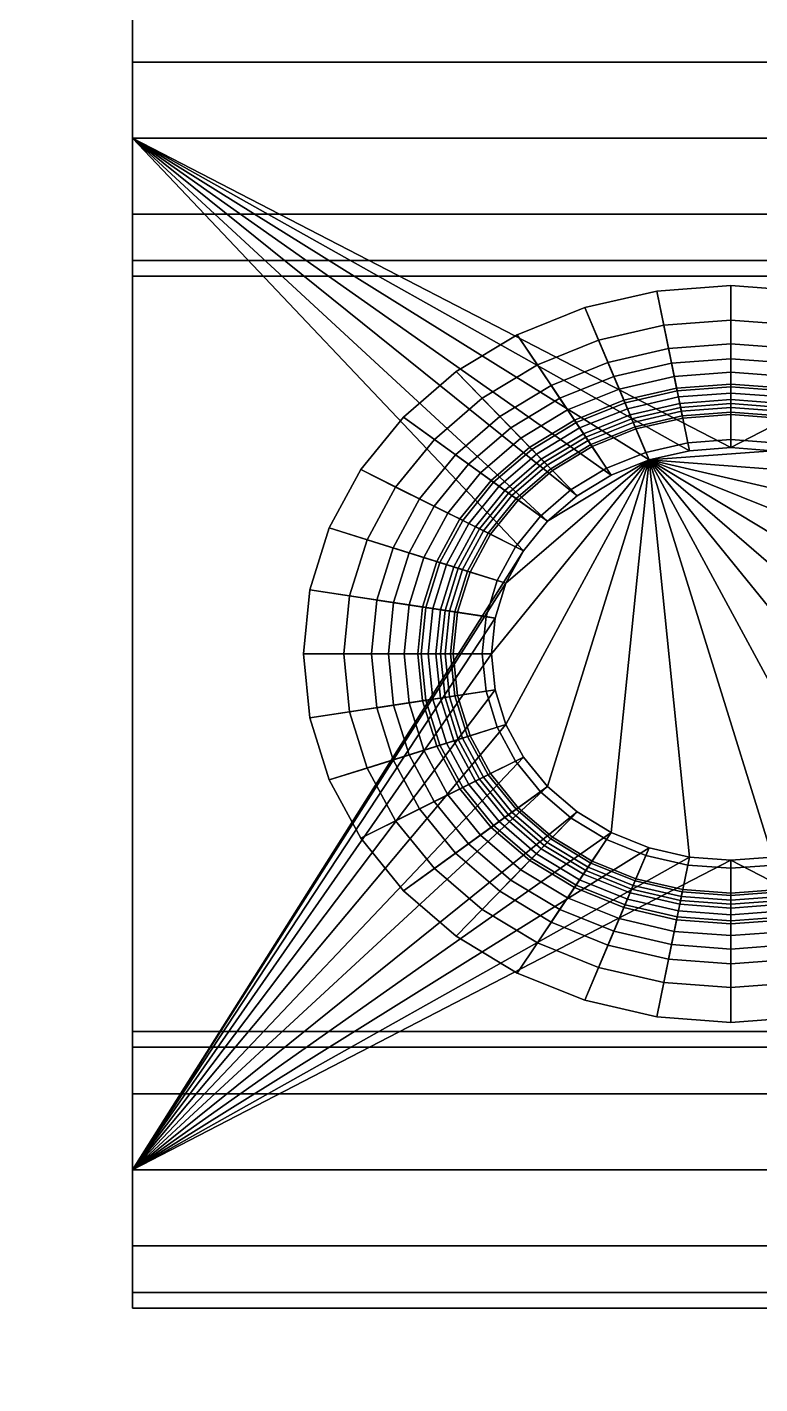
# Model space of a CAD drawing. Header units: millimetres. Extents: x 17761 to 20241, y 14124 to 15516.
# Drawn here: x 17791.6 to 17822.2, y 14639.3 to 14696 of the extents above; entities that cross this region are included whole.
import ezdxf

# ---------------------------------------------------------------- set-up
doc = ezdxf.new("R2010")
doc.units = ezdxf.units.MM
doc.header["$LTSCALE"] = 50
doc.header["$MEASUREMENT"] = 0
for name, color, linetype in [('3D_OsynligE', 7, 'Continuous'), ('3D_RekvisiE', 7, 'Continuous'), ('VÄGG_InnerE', 7, 'Continuous')]:
    doc.layers.add(name, color=color, linetype=linetype)

# ---------------------------------------------------------------- blocks, each defined once
blk = doc.blocks.new('Wall_BAFFC278-5F16-4547-AB35-31821B0061FD', base_point=(17861, 14285.5))
at = {"layer": 'VÄGG_InnerE'}
mesh = blk.add_polyface(dxfattribs=at)
corners = [(17861, 14285.5), (17861, 15415.5), (17861, 15415.5, 2130), (17861, 14285.5, 2130), (17861, 14550.5, 1000), (17861, 14550.5, 1300), (17861, 15150.5, 1300), (17861, 15150.5, 1000), (17761, 14285.5), (17761, 15415.5), (17761, 15415.5, 2130), (17761, 14285.5, 2130), (17781, 14550.5, 1000), (17781, 14550.5, 1300), (17781, 15150.5, 1300), (17781, 15150.5, 1000)]
mesh.append_faces([[corners[k] for k in face] for face in [(8, 9, 1, 0), (9, 10, 2, 1), (3, 2, 10, 11), (8, 0, 3, 11), (5, 4, 12, 13), (6, 5, 13, 14), (7, 6, 14, 15), (4, 7, 15, 12), (11, 10, 9, 8), (13, 12, 15, 14)]])
mesh.append_faces([[corners[k] for k in face] for face in [(1, 7, 0), (0, 4, 3)]], dxfattribs={"vtx0": -1, "vtx1": -1})
mesh.append_faces([[corners[k] for k in face] for face in [(5, 2, 3), (2, 6, 7), (0, 7, 4)]], dxfattribs={"vtx0": -1, "vtx2": -1})
mesh.append_faces([[corners[k] for k in face] for face in [(5, 6, 2), (4, 5, 3), (1, 2, 7)]], dxfattribs={"vtx1": -1, "vtx2": -1})
blk = doc.blocks.new('Object_F78C5086-4D3B-B841-9C64-51460CD807E3')
at = {"layer": '3D_RekvisiE'}
mesh = blk.add_polyface(dxfattribs=at)
corners = [(17796, 14648.274, 1148.75), (17846, 14648.274, 1148.75), (17846, 14691.37, 1148.75), (17796, 14691.37, 1148.75), (17817.58, 14677.921, 1148.75), (17819.264, 14678.31, 1148.75), (17821, 14678.441, 1148.75), (17822.736, 14678.31, 1148.75), (17824.42, 14677.921, 1148.75), (17826, 14677.286, 1148.75), (17827.428, 14676.425, 1148.75), (17828.66, 14675.362, 1148.75), (17829.66, 14674.131, 1148.75), (17830.397, 14672.77, 1148.75), (17830.848, 14671.319, 1148.75), (17831, 14669.822, 1148.75), (17830.848, 14668.325, 1148.75), (17830.397, 14666.874, 1148.75), (17829.66, 14665.512, 1148.75), (17828.66, 14664.282, 1148.75), (17827.428, 14663.219, 1148.75), (17826, 14662.358, 1148.75), (17824.42, 14661.723, 1148.75), (17822.736, 14661.334, 1148.75), (17821, 14661.203, 1148.75), (17819.264, 14661.334, 1148.75), (17817.58, 14661.723, 1148.75), (17816, 14662.358, 1148.75), (17814.572, 14663.219, 1148.75), (17813.34, 14664.282, 1148.75), (17812.34, 14665.512, 1148.75), (17811.603, 14666.874, 1148.75), (17811.152, 14668.325, 1148.75), (17811, 14669.822, 1148.75), (17811.152, 14671.319, 1148.75), (17811.603, 14672.77, 1148.75), (17812.34, 14674.131, 1148.75), (17813.34, 14675.362, 1148.75), (17814.572, 14676.425, 1148.75), (17816, 14677.286, 1148.75), (17796, 14648.274, 1127.5), (17846, 14648.274, 1127.5), (17846, 14653.393, 1013.87), (17846, 14651.449, 1006.714), (17846, 14648.274, 1000), (17846, 14648.274, 1000), (17846, 14691.37, 1000), (17846, 14691.37, 1000), (17846, 14694.544, 1006.714), (17846, 14696.489, 1013.87), (17846, 14697.143, 1021.25), (17846, 14696.489, 1028.63), (17846, 14694.544, 1035.786), (17846, 14691.37, 1042.5), (17846, 14688.195, 1049.214), (17846, 14686.251, 1056.37), (17846, 14685.596, 1063.75), (17846, 14686.251, 1071.13), (17846, 14688.195, 1078.286), (17846, 14691.37, 1085), (17846, 14694.544, 1091.714), (17846, 14696.489, 1098.87), (17846, 14697.143, 1106.25), (17846, 14696.489, 1113.63), (17846, 14694.544, 1120.786), (17846, 14691.37, 1127.5), (17846, 14651.449, 1120.786), (17846, 14653.393, 1113.63), (17846, 14654.048, 1106.25), (17846, 14653.393, 1098.87), (17846, 14651.449, 1091.714), (17846, 14648.274, 1085), (17846, 14645.099, 1078.286), (17846, 14643.155, 1071.13), (17846, 14642.5, 1063.75), (17846, 14643.155, 1056.37), (17846, 14645.099, 1049.214), (17846, 14648.274, 1042.5), (17846, 14651.449, 1035.786), (17846, 14653.393, 1028.63), (17846, 14654.048, 1021.25), (17796, 14691.37, 1127.5), (17796, 14696.489, 1013.87), (17796, 14694.544, 1006.714), (17796, 14691.37, 1000), (17796, 14691.37, 1000), (17796, 14648.274, 1000), (17796, 14648.274, 1000), (17796, 14651.449, 1006.714), (17796, 14653.393, 1013.87), (17796, 14654.048, 1021.25), (17796, 14653.393, 1028.63), (17796, 14651.449, 1035.786), (17796, 14648.274, 1042.5), (17796, 14645.099, 1049.214), (17796, 14643.155, 1056.37), (17796, 14642.5, 1063.75), (17796, 14643.155, 1071.13), (17796, 14645.099, 1078.286), (17796, 14648.274, 1085), (17796, 14651.449, 1091.714), (17796, 14653.393, 1098.87), (17796, 14654.048, 1106.25), (17796, 14653.393, 1113.63), (17796, 14651.449, 1120.786), (17796, 14694.544, 1120.786), (17796, 14696.489, 1113.63), (17796, 14697.143, 1106.25), (17796, 14696.489, 1098.87), (17796, 14694.544, 1091.714), (17796, 14691.37, 1085), (17796, 14688.195, 1078.286), (17796, 14686.251, 1071.13), (17796, 14685.596, 1063.75), (17796, 14686.251, 1056.37), (17796, 14688.195, 1049.214), (17796, 14691.37, 1042.5), (17796, 14694.544, 1035.786), (17796, 14696.489, 1028.63), (17796, 14697.143, 1021.25), (17817.58, 14677.921, 1008), (17819.264, 14678.31, 1008), (17821, 14678.441, 1008), (17822.736, 14678.31, 1008), (17824.42, 14677.921, 1008), (17826, 14677.286, 1008), (17827.428, 14676.425, 1008), (17828.66, 14675.362, 1008), (17829.66, 14674.131, 1008), (17830.397, 14672.77, 1008), (17830.848, 14671.319, 1008), (17831, 14669.822, 1008), (17830.848, 14668.325, 1008), (17830.397, 14666.874, 1008), (17829.66, 14665.512, 1008), (17828.66, 14664.282, 1008), (17827.428, 14663.219, 1008), (17826, 14662.358, 1008), (17824.42, 14661.723, 1008), (17822.736, 14661.334, 1008), (17821, 14661.203, 1008), (17819.264, 14661.334, 1008), (17817.58, 14661.723, 1008), (17816, 14662.358, 1008), (17814.572, 14663.219, 1008), (17813.34, 14664.282, 1008), (17812.34, 14665.512, 1008), (17811.603, 14666.874, 1008), (17811.152, 14668.325, 1008), (17811, 14669.822, 1008), (17811.152, 14671.319, 1008), (17811.603, 14672.77, 1008), (17812.34, 14674.131, 1008), (17813.34, 14675.362, 1008), (17814.572, 14676.425, 1008), (17816, 14677.286, 1008)]
mesh.append_faces([[corners[k] for k in face] for face in [(40, 41, 1, 0), (3, 2, 65, 81), (5, 4, 120, 121), (6, 5, 121, 122), (7, 6, 122, 123), (8, 7, 123, 124), (9, 8, 124, 125), (10, 9, 125, 126), (11, 10, 126, 127), (12, 11, 127, 128), (13, 12, 128, 129), (14, 13, 129, 130), (15, 14, 130, 131), (16, 15, 131, 132), (17, 16, 132, 133), (18, 17, 133, 134), (19, 18, 134, 135), (20, 19, 135, 136), (21, 20, 136, 137), (22, 21, 137, 138), (23, 22, 138, 139), (24, 23, 139, 140), (25, 24, 140, 141), (26, 25, 141, 142), (27, 26, 142, 143), (28, 27, 143, 144), (29, 28, 144, 145), (30, 29, 145, 146), (31, 30, 146, 147), (32, 31, 147, 148), (33, 32, 148, 149), (34, 33, 149, 150), (35, 34, 150, 151), (36, 35, 151, 152), (37, 36, 152, 153), (38, 37, 153, 154), (39, 38, 154, 155), (4, 39, 155, 120), (104, 66, 41, 40), (88, 43, 42, 89), (87, 44, 43, 88), (45, 44, 87, 86), (84, 47, 46, 85), (83, 48, 47, 84), (82, 49, 48, 83), (119, 50, 49, 82), (118, 51, 50, 119), (117, 52, 51, 118), (116, 53, 52, 117), (115, 54, 53, 116), (114, 55, 54, 115), (113, 56, 55, 114), (112, 57, 56, 113), (111, 58, 57, 112), (110, 59, 58, 111), (109, 60, 59, 110), (108, 61, 60, 109), (107, 62, 61, 108), (106, 63, 62, 107), (105, 64, 63, 106), (81, 65, 64, 105), (103, 67, 66, 104), (102, 68, 67, 103), (101, 69, 68, 102), (100, 70, 69, 101), (99, 71, 70, 100), (98, 72, 71, 99), (97, 73, 72, 98), (96, 74, 73, 97), (95, 75, 74, 96), (94, 76, 75, 95), (93, 77, 76, 94), (92, 78, 77, 93), (91, 79, 78, 92), (90, 80, 79, 91), (89, 42, 80, 90), (45, 86, 85, 46)]])
mesh.append_faces([[corners[k] for k in face] for face in [(120, 123, 122, 121)]], dxfattribs={"vtx0": -1})
mesh.append_faces([[corners[k] for k in face] for face in [(3, 6, 2), (2, 12, 1)]], dxfattribs={"vtx0": -1, "vtx1": -1})
mesh.append_faces([[corners[k] for k in face] for face in [(58, 60, 70), (58, 70, 72), (52, 54, 76), (52, 76, 78), (46, 48, 43), (98, 100, 109), (98, 109, 111), (92, 94, 115), (92, 115, 117), (86, 88, 83)]], dxfattribs={"vtx0": -1, "vtx1": -1, "vtx2": -1})
mesh.append_faces([[corners[k] for k in face] for face in [(24, 0, 1), (0, 24, 25), (0, 25, 26), (0, 26, 27), (0, 27, 28), (0, 28, 29), (0, 29, 30), (0, 30, 31), (0, 31, 32), (0, 32, 33), (0, 33, 34), (0, 34, 35), (0, 35, 36), (3, 36, 37), (3, 37, 38), (3, 38, 39), (3, 39, 4), (3, 4, 5), (3, 5, 6), (2, 6, 7), (2, 7, 8), (2, 8, 9), (2, 9, 10), (2, 10, 11), (2, 11, 12), (65, 1, 41), (64, 41, 66), (63, 66, 67), (62, 67, 68), (61, 68, 69), (60, 69, 70), (57, 72, 73), (56, 73, 74), (55, 74, 75), (54, 75, 76), (51, 78, 79), (50, 79, 80), (49, 80, 42), (48, 42, 43), (46, 43, 44), (40, 3, 81), (104, 81, 105), (103, 105, 106), (102, 106, 107), (101, 107, 108), (100, 108, 109), (97, 111, 112), (96, 112, 113), (95, 113, 114), (94, 114, 115), (91, 117, 118), (90, 118, 119), (89, 119, 82), (88, 82, 83), (86, 83, 84)]], dxfattribs={"vtx0": -1, "vtx2": -1})
mesh.append_faces([[corners[k] for k in face] for face in [(120, 153, 152, 151), (120, 151, 150, 149), (120, 149, 148, 147), (120, 147, 146, 145), (120, 145, 144, 143), (120, 143, 142, 141), (120, 141, 140, 139), (120, 139, 138, 137), (120, 137, 136, 135), (120, 135, 134, 133), (120, 133, 132, 131), (120, 131, 130, 129), (120, 129, 128, 127), (120, 127, 126, 125), (120, 125, 124, 123)]], dxfattribs={"vtx0": -1, "vtx3": -1})
mesh.append_faces([[corners[k] for k in face] for face in [(23, 24, 1), (22, 23, 1), (21, 22, 1), (20, 21, 1), (19, 20, 1), (18, 19, 1), (17, 18, 1), (16, 17, 1), (15, 16, 1), (14, 15, 1), (13, 14, 1), (12, 13, 1), (3, 0, 36), (64, 65, 41), (63, 64, 66), (62, 63, 67), (61, 62, 68), (60, 61, 69), (57, 58, 72), (56, 57, 73), (55, 56, 74), (54, 55, 75), (51, 52, 78), (50, 51, 79), (49, 50, 80), (48, 49, 42), (104, 40, 81), (103, 104, 105), (102, 103, 106), (101, 102, 107), (100, 101, 108), (97, 98, 111), (96, 97, 112), (95, 96, 113), (94, 95, 114), (91, 92, 117), (90, 91, 118), (89, 90, 119), (88, 89, 82)]], dxfattribs={"vtx1": -1, "vtx2": -1})
mesh.append_faces([[corners[k] for k in face] for face in [(65, 2, 1), (40, 0, 3)]], dxfattribs={"vtx2": -1})
mesh.append_faces([[corners[k] for k in face] for face in [(120, 155, 154, 153)]], dxfattribs={"vtx3": -1})
mesh = blk.add_polyface(dxfattribs=at)
corners = [(17818.986, 14679.668, 1162.082), (17821, 14679.82, 1162.082), (17821, 14683.762, 1170), (17818.192, 14683.55, 1170), (17817.033, 14679.217, 1162.082), (17815.468, 14682.921, 1170), (17815.2, 14678.48, 1162.082), (17812.913, 14681.894, 1170), (17821, 14685.213, 1170), (17817.899, 14684.979, 1170), (17814.892, 14684.285, 1170), (17812.071, 14683.151, 1170), (17821, 14685.213, 1169.696), (17817.899, 14684.979, 1169.696), (17814.892, 14684.285, 1169.696), (17812.071, 14683.151, 1169.696), (17821, 14680.975, 1161.661), (17818.753, 14680.806, 1161.661), (17816.574, 14680.302, 1161.661), (17814.53, 14679.481, 1161.661), (17809.522, 14681.612, 1169.696), (17812.682, 14678.366, 1161.661), (17821, 14680.113, 1158.301), (17818.927, 14679.956, 1158.301), (17816.916, 14679.492, 1158.301), (17821, 14679.914, 1154.84), (17818.967, 14679.761, 1154.84), (17816.995, 14679.305, 1154.84), (17821, 14680.275, 1151.471), (17818.894, 14680.117, 1151.471), (17816.852, 14679.645, 1151.471), (17821, 14680.443, 1150.867), (17818.86, 14680.282, 1150.867), (17816.785, 14679.802, 1150.867), (17821, 14680.719, 1150.303), (17818.804, 14680.554, 1150.303), (17816.676, 14680.062, 1150.303), (17821, 14681.095, 1149.798), (17818.729, 14680.924, 1149.798), (17816.526, 14680.416, 1149.798), (17814.678, 14679.259, 1150.303), (17814.46, 14679.585, 1149.798), (17821, 14681.591, 1149.358), (17818.629, 14681.412, 1149.358), (17816.33, 14680.881, 1149.358), (17814.173, 14680.014, 1149.358), (17821, 14682.153, 1149.005), (17818.516, 14681.966, 1149.005), (17816.107, 14681.41, 1149.005), (17813.846, 14680.501, 1149.005), (17812.223, 14678.837, 1149.358), (17811.803, 14679.268, 1149.005), (17821, 14682.768, 1148.75), (17818.392, 14682.571, 1148.75), (17815.863, 14681.987, 1148.75), (17813.49, 14681.034, 1148.75), (17811.345, 14679.739, 1148.75), (17821, 14678.441, 1148.75), (17819.264, 14678.31, 1148.75), (17817.58, 14677.921, 1148.75)]
mesh.append_faces([[corners[k] for k in face] for face in [(0, 1, 2, 3), (4, 0, 3, 5), (6, 4, 5, 7), (3, 2, 8, 9), (5, 3, 9, 10), (7, 5, 10, 11), (9, 8, 12, 13), (10, 9, 13, 14), (11, 10, 14, 15), (13, 12, 16, 17), (14, 13, 17, 18), (15, 14, 18, 19), (20, 15, 19, 21), (17, 16, 22, 23), (18, 17, 23, 24), (23, 22, 25, 26), (24, 23, 26, 27), (26, 25, 28, 29), (27, 26, 29, 30), (29, 28, 31, 32), (30, 29, 32, 33), (32, 31, 34, 35), (33, 32, 35, 36), (35, 34, 37, 38), (36, 35, 38, 39), (40, 36, 39, 41), (38, 37, 42, 43), (39, 38, 43, 44), (41, 39, 44, 45), (43, 42, 46, 47), (44, 43, 47, 48), (45, 44, 48, 49), (50, 45, 49, 51), (47, 46, 52, 53), (48, 47, 53, 54), (49, 48, 54, 55), (51, 49, 55, 56), (53, 52, 57, 58), (54, 53, 58, 59)]])
mesh = blk.add_polyface(dxfattribs=at)
corners = [(17824.967, 14679.217, 1162.082), (17826.8, 14678.48, 1162.082), (17829.087, 14681.894, 1170), (17826.532, 14682.921, 1170), (17823.014, 14679.668, 1162.082), (17823.808, 14683.55, 1170), (17821, 14679.82, 1162.082), (17821, 14683.762, 1170), (17829.929, 14683.151, 1170), (17827.108, 14684.285, 1170), (17824.101, 14684.979, 1170), (17821, 14685.213, 1170), (17829.929, 14683.151, 1169.696), (17827.108, 14684.285, 1169.696), (17824.101, 14684.979, 1169.696), (17821, 14685.213, 1169.696), (17832.478, 14681.612, 1169.696), (17829.318, 14678.366, 1161.661), (17827.47, 14679.481, 1161.661), (17825.426, 14680.302, 1161.661), (17823.247, 14680.806, 1161.661), (17821, 14680.975, 1161.661), (17825.084, 14679.492, 1158.301), (17823.073, 14679.956, 1158.301), (17821, 14680.113, 1158.301), (17823.033, 14679.761, 1154.84), (17821, 14679.914, 1154.84), (17825.005, 14679.305, 1154.84), (17825.148, 14679.645, 1151.471), (17823.106, 14680.117, 1151.471), (17821, 14680.275, 1151.471), (17825.215, 14679.802, 1150.867), (17823.14, 14680.282, 1150.867), (17821, 14680.443, 1150.867), (17825.324, 14680.062, 1150.303), (17823.196, 14680.554, 1150.303), (17821, 14680.719, 1150.303), (17827.322, 14679.259, 1150.303), (17827.54, 14679.585, 1149.798), (17825.474, 14680.416, 1149.798), (17823.271, 14680.924, 1149.798), (17821, 14681.095, 1149.798), (17827.827, 14680.014, 1149.358), (17825.67, 14680.881, 1149.358), (17823.371, 14681.412, 1149.358), (17821, 14681.591, 1149.358), (17829.777, 14678.837, 1149.358), (17830.197, 14679.268, 1149.005), (17828.154, 14680.501, 1149.005), (17825.893, 14681.41, 1149.005), (17823.484, 14681.966, 1149.005), (17821, 14682.153, 1149.005), (17830.655, 14679.739, 1148.75), (17828.51, 14681.034, 1148.75), (17826.137, 14681.987, 1148.75), (17823.608, 14682.571, 1148.75), (17821, 14682.768, 1148.75), (17824.42, 14677.921, 1148.75), (17822.736, 14678.31, 1148.75), (17821, 14678.441, 1148.75)]
mesh.append_faces([[corners[k] for k in face] for face in [(0, 1, 2, 3), (4, 0, 3, 5), (6, 4, 5, 7), (3, 2, 8, 9), (5, 3, 9, 10), (7, 5, 10, 11), (9, 8, 12, 13), (10, 9, 13, 14), (11, 10, 14, 15), (12, 16, 17, 18), (13, 12, 18, 19), (14, 13, 19, 20), (15, 14, 20, 21), (20, 19, 22, 23), (21, 20, 23, 24), (24, 23, 25, 26), (25, 27, 28, 29), (26, 25, 29, 30), (29, 28, 31, 32), (30, 29, 32, 33), (32, 31, 34, 35), (33, 32, 35, 36), (34, 37, 38, 39), (35, 34, 39, 40), (36, 35, 40, 41), (39, 38, 42, 43), (40, 39, 43, 44), (41, 40, 44, 45), (42, 46, 47, 48), (43, 42, 48, 49), (44, 43, 49, 50), (45, 44, 50, 51), (48, 47, 52, 53), (49, 48, 53, 54), (50, 49, 54, 55), (51, 50, 55, 56), (55, 54, 57, 58), (56, 55, 58, 59)]])
mesh = blk.add_polyface(dxfattribs=at)
corners = [(17812.003, 14674.299, 1158.509), (17813.041, 14675.578, 1158.509), (17812.114, 14676.248, 1162.082), (17810.954, 14674.821, 1162.082), (17813.544, 14677.481, 1162.082), (17810.604, 14680.5, 1170), (17808.611, 14678.782, 1170), (17806.994, 14676.792, 1170), (17810.1, 14673.241, 1162.082), (17805.802, 14674.59, 1170), (17812.913, 14681.894, 1170), (17812.071, 14683.151, 1170), (17809.522, 14681.612, 1170), (17807.321, 14679.715, 1170), (17805.535, 14677.518, 1170), (17804.22, 14675.086, 1170), (17812.071, 14683.151, 1169.696), (17809.522, 14681.612, 1169.696), (17807.321, 14679.715, 1169.696), (17805.535, 14677.518, 1169.696), (17804.22, 14675.086, 1169.696), (17812.682, 14678.366, 1161.661), (17811.087, 14676.991, 1161.661), (17809.794, 14675.398, 1161.661), (17808.84, 14673.636, 1161.661), (17811.854, 14676.437, 1158.301), (17810.66, 14674.967, 1158.301), (17809.781, 14673.342, 1158.301), (17812.03, 14676.309, 1154.84), (17810.86, 14674.868, 1154.84), (17811.709, 14676.541, 1151.471), (17810.496, 14675.049, 1151.471), (17809.997, 14673.274, 1154.84), (17809.603, 14673.397, 1151.471), (17811.56, 14676.649, 1150.867), (17810.328, 14675.132, 1150.867), (17809.42, 14673.455, 1150.867), (17811.315, 14676.827, 1150.303), (17810.05, 14675.271, 1150.303), (17809.119, 14673.549, 1150.303), (17812.873, 14678.17, 1150.303), (17812.593, 14678.458, 1149.798), (17810.98, 14677.068, 1149.798), (17809.673, 14675.459, 1149.798), (17808.709, 14673.678, 1149.798), (17812.223, 14678.837, 1149.358), (17810.54, 14677.387, 1149.358), (17809.175, 14675.706, 1149.358), (17808.169, 14673.847, 1149.358), (17811.803, 14679.268, 1149.005), (17810.04, 14677.748, 1149.005), (17808.61, 14675.988, 1149.005), (17807.556, 14674.04, 1149.005), (17811.345, 14679.739, 1148.75), (17809.494, 14678.143, 1148.75), (17807.992, 14676.295, 1148.75), (17806.886, 14674.25, 1148.75), (17813.34, 14675.362, 1148.75), (17812.34, 14674.131, 1148.75), (17811.603, 14672.77, 1148.75)]
mesh.append_faces([[corners[k] for k in face] for face in [(0, 1, 2, 3), (2, 4, 5, 6), (3, 2, 6, 7), (8, 3, 7, 9), (5, 10, 11, 12), (6, 5, 12, 13), (7, 6, 13, 14), (9, 7, 14, 15), (12, 11, 16, 17), (13, 12, 17, 18), (14, 13, 18, 19), (15, 14, 19, 20), (18, 17, 21, 22), (19, 18, 22, 23), (20, 19, 23, 24), (23, 22, 25, 26), (24, 23, 26, 27), (26, 25, 28, 29), (29, 28, 30, 31), (32, 29, 31, 33), (31, 30, 34, 35), (33, 31, 35, 36), (35, 34, 37, 38), (36, 35, 38, 39), (37, 40, 41, 42), (38, 37, 42, 43), (39, 38, 43, 44), (42, 41, 45, 46), (43, 42, 46, 47), (44, 43, 47, 48), (46, 45, 49, 50), (47, 46, 50, 51), (48, 47, 51, 52), (50, 49, 53, 54), (51, 50, 54, 55), (52, 51, 55, 56), (55, 54, 57, 58), (56, 55, 58, 59)]])
mesh = blk.add_polyface(dxfattribs=at)
corners = [(17819.264, 14678.31, 1148.75), (17821, 14678.441, 1148.75), (17821, 14678.441, 1154.806), (17819.264, 14678.31, 1154.806), (17817.58, 14677.921, 1148.75), (17817.58, 14677.921, 1154.806), (17816, 14677.286, 1148.75), (17816, 14677.286, 1154.806), (17814.572, 14676.425, 1148.75), (17814.572, 14676.425, 1154.806), (17813.34, 14675.362, 1148.75), (17813.34, 14675.362, 1154.806), (17812.34, 14674.131, 1148.75), (17812.34, 14674.131, 1154.806), (17821, 14678.777, 1158.509), (17819.196, 14678.641, 1158.509), (17817.447, 14678.237, 1158.509), (17815.805, 14677.577, 1158.509), (17814.322, 14676.682, 1158.509), (17813.041, 14675.578, 1158.509), (17812.003, 14674.299, 1158.509), (17821, 14679.82, 1162.082), (17818.986, 14679.668, 1162.082), (17817.033, 14679.217, 1162.082), (17815.2, 14678.48, 1162.082), (17813.544, 14677.481, 1162.082), (17812.114, 14676.248, 1162.082), (17812.913, 14681.894, 1170), (17810.604, 14680.5, 1170), (17814.53, 14679.481, 1161.661), (17816.574, 14680.302, 1161.661), (17816.916, 14679.492, 1158.301), (17815.03, 14678.734, 1158.301), (17812.682, 14678.366, 1161.661), (17813.325, 14677.705, 1158.301), (17811.087, 14676.991, 1161.661), (17811.854, 14676.437, 1158.301), (17816.995, 14679.305, 1154.84), (17815.146, 14678.562, 1154.84), (17813.474, 14677.553, 1154.84), (17812.03, 14676.309, 1154.84), (17816.852, 14679.645, 1151.471), (17814.936, 14678.875, 1151.471), (17813.204, 14677.83, 1151.471), (17811.709, 14676.541, 1151.471), (17816.785, 14679.802, 1150.867), (17814.839, 14679.02, 1150.867), (17813.079, 14677.958, 1150.867), (17811.56, 14676.649, 1150.867), (17816.676, 14680.062, 1150.303), (17814.678, 14679.259, 1150.303), (17812.873, 14678.17, 1150.303), (17811.315, 14676.827, 1150.303), (17814.46, 14679.585, 1149.798), (17812.593, 14678.458, 1149.798), (17814.173, 14680.014, 1149.358), (17812.223, 14678.837, 1149.358), (17813.49, 14681.034, 1148.75), (17815.863, 14681.987, 1148.75), (17811.345, 14679.739, 1148.75), (17809.494, 14678.143, 1148.75)]
mesh.append_faces([[corners[k] for k in face] for face in [(0, 1, 2, 3), (4, 0, 3, 5), (6, 4, 5, 7), (8, 6, 7, 9), (10, 8, 9, 11), (12, 10, 11, 13), (3, 2, 14, 15), (5, 3, 15, 16), (7, 5, 16, 17), (9, 7, 17, 18), (11, 9, 18, 19), (13, 11, 19, 20), (15, 14, 21, 22), (16, 15, 22, 23), (17, 16, 23, 24), (18, 17, 24, 25), (19, 18, 25, 26), (25, 24, 27, 28), (29, 30, 31, 32), (33, 29, 32, 34), (35, 33, 34, 36), (32, 31, 37, 38), (34, 32, 38, 39), (36, 34, 39, 40), (38, 37, 41, 42), (39, 38, 42, 43), (40, 39, 43, 44), (42, 41, 45, 46), (43, 42, 46, 47), (44, 43, 47, 48), (46, 45, 49, 50), (47, 46, 50, 51), (48, 47, 51, 52), (51, 50, 53, 54), (54, 53, 55, 56), (57, 58, 4, 6), (59, 57, 6, 8), (60, 59, 8, 10)]])
mesh = blk.add_polyface(dxfattribs=at)
corners = [(17828.66, 14675.362, 1148.75), (17829.66, 14674.131, 1148.75), (17829.66, 14674.131, 1154.806), (17828.66, 14675.362, 1154.806), (17827.428, 14676.425, 1148.75), (17827.428, 14676.425, 1154.806), (17826, 14677.286, 1148.75), (17826, 14677.286, 1154.806), (17824.42, 14677.921, 1148.75), (17824.42, 14677.921, 1154.806), (17822.736, 14678.31, 1148.75), (17822.736, 14678.31, 1154.806), (17821, 14678.441, 1148.75), (17821, 14678.441, 1154.806), (17829.997, 14674.299, 1158.509), (17828.959, 14675.578, 1158.509), (17827.678, 14676.682, 1158.509), (17826.195, 14677.577, 1158.509), (17824.553, 14678.237, 1158.509), (17822.804, 14678.641, 1158.509), (17821, 14678.777, 1158.509), (17829.886, 14676.248, 1162.082), (17828.456, 14677.481, 1162.082), (17826.8, 14678.48, 1162.082), (17824.967, 14679.217, 1162.082), (17823.014, 14679.668, 1162.082), (17821, 14679.82, 1162.082), (17831.396, 14680.5, 1170), (17829.087, 14681.894, 1170), (17829.318, 14678.366, 1161.661), (17830.913, 14676.991, 1161.661), (17830.146, 14676.437, 1158.301), (17828.675, 14677.705, 1158.301), (17827.47, 14679.481, 1161.661), (17826.97, 14678.734, 1158.301), (17825.426, 14680.302, 1161.661), (17825.084, 14679.492, 1158.301), (17829.97, 14676.309, 1154.84), (17828.526, 14677.553, 1154.84), (17826.854, 14678.562, 1154.84), (17825.005, 14679.305, 1154.84), (17823.073, 14679.956, 1158.301), (17823.033, 14679.761, 1154.84), (17830.291, 14676.541, 1151.471), (17828.796, 14677.83, 1151.471), (17827.064, 14678.875, 1151.471), (17825.148, 14679.645, 1151.471), (17830.44, 14676.649, 1150.867), (17828.921, 14677.958, 1150.867), (17827.161, 14679.02, 1150.867), (17825.215, 14679.802, 1150.867), (17830.685, 14676.827, 1150.303), (17829.127, 14678.17, 1150.303), (17827.322, 14679.259, 1150.303), (17825.324, 14680.062, 1150.303), (17829.407, 14678.458, 1149.798), (17827.54, 14679.585, 1149.798), (17829.777, 14678.837, 1149.358), (17827.827, 14680.014, 1149.358), (17828.51, 14681.034, 1148.75), (17830.655, 14679.739, 1148.75), (17826.137, 14681.987, 1148.75)]
mesh.append_faces([[corners[k] for k in face] for face in [(0, 1, 2, 3), (4, 0, 3, 5), (6, 4, 5, 7), (8, 6, 7, 9), (10, 8, 9, 11), (12, 10, 11, 13), (3, 2, 14, 15), (5, 3, 15, 16), (7, 5, 16, 17), (9, 7, 17, 18), (11, 9, 18, 19), (13, 11, 19, 20), (16, 15, 21, 22), (17, 16, 22, 23), (18, 17, 23, 24), (19, 18, 24, 25), (20, 19, 25, 26), (23, 22, 27, 28), (29, 30, 31, 32), (33, 29, 32, 34), (35, 33, 34, 36), (32, 31, 37, 38), (34, 32, 38, 39), (36, 34, 39, 40), (41, 36, 40, 42), (38, 37, 43, 44), (39, 38, 44, 45), (40, 39, 45, 46), (44, 43, 47, 48), (45, 44, 48, 49), (46, 45, 49, 50), (48, 47, 51, 52), (49, 48, 52, 53), (50, 49, 53, 54), (53, 52, 55, 56), (56, 55, 57, 58), (59, 60, 4, 6), (61, 59, 6, 8)]])
mesh = blk.add_polyface(dxfattribs=at)
corners = [(17811.603, 14672.77, 1148.75), (17812.34, 14674.131, 1148.75), (17812.34, 14674.131, 1154.806), (17811.603, 14672.77, 1154.806), (17811.152, 14671.319, 1148.75), (17811.152, 14671.319, 1154.806), (17811, 14669.822, 1148.75), (17811, 14669.822, 1154.806), (17812.003, 14674.299, 1158.509), (17811.237, 14672.885, 1158.509), (17810.769, 14671.377, 1158.509), (17810.611, 14669.822, 1158.509), (17810.954, 14674.821, 1162.082), (17810.1, 14673.241, 1162.082), (17809.577, 14671.558, 1162.082), (17809.4, 14669.822, 1162.082), (17805.802, 14674.59, 1170), (17805.072, 14672.243, 1170), (17804.827, 14669.822, 1170), (17804.22, 14675.086, 1170), (17803.414, 14672.495, 1170), (17803.143, 14669.822, 1170), (17804.22, 14675.086, 1169.696), (17803.414, 14672.495, 1169.696), (17803.143, 14669.822, 1169.696), (17808.84, 14673.636, 1161.661), (17808.257, 14671.759, 1161.661), (17808.06, 14669.822, 1161.661), (17809.781, 14673.342, 1158.301), (17809.242, 14671.609, 1158.301), (17809.061, 14669.822, 1158.301), (17810.66, 14674.967, 1158.301), (17810.86, 14674.868, 1154.84), (17809.997, 14673.274, 1154.84), (17809.469, 14671.574, 1154.84), (17809.291, 14669.822, 1154.84), (17809.603, 14673.397, 1151.471), (17809.056, 14671.637, 1151.471), (17808.872, 14669.822, 1151.471), (17809.42, 14673.455, 1150.867), (17808.864, 14671.666, 1150.867), (17808.677, 14669.822, 1150.867), (17809.119, 14673.549, 1150.303), (17808.549, 14671.714, 1150.303), (17808.357, 14669.822, 1150.303), (17808.709, 14673.678, 1149.798), (17808.119, 14671.78, 1149.798), (17807.92, 14669.822, 1149.798), (17808.169, 14673.847, 1149.358), (17807.553, 14671.866, 1149.358), (17807.346, 14669.822, 1149.358), (17807.556, 14674.04, 1149.005), (17806.91, 14671.963, 1149.005), (17806.693, 14669.822, 1149.005), (17806.886, 14674.25, 1148.75), (17806.208, 14672.07, 1148.75), (17805.98, 14669.822, 1148.75)]
mesh.append_faces([[corners[k] for k in face] for face in [(0, 1, 2, 3), (4, 0, 3, 5), (6, 4, 5, 7), (3, 2, 8, 9), (5, 3, 9, 10), (7, 5, 10, 11), (9, 8, 12, 13), (10, 9, 13, 14), (11, 10, 14, 15), (14, 13, 16, 17), (15, 14, 17, 18), (17, 16, 19, 20), (18, 17, 20, 21), (20, 19, 22, 23), (21, 20, 23, 24), (23, 22, 25, 26), (24, 23, 26, 27), (26, 25, 28, 29), (27, 26, 29, 30), (28, 31, 32, 33), (29, 28, 33, 34), (30, 29, 34, 35), (34, 33, 36, 37), (35, 34, 37, 38), (37, 36, 39, 40), (38, 37, 40, 41), (40, 39, 42, 43), (41, 40, 43, 44), (43, 42, 45, 46), (44, 43, 46, 47), (46, 45, 48, 49), (47, 46, 49, 50), (49, 48, 51, 52), (50, 49, 52, 53), (52, 51, 54, 55), (53, 52, 55, 56), (55, 54, 0, 4), (56, 55, 4, 6)]])
mesh = blk.add_polyface(dxfattribs=at)
corners = [(17811.152, 14668.325, 1148.75), (17811, 14669.822, 1148.75), (17811, 14669.822, 1154.806), (17811.152, 14668.325, 1154.806), (17811.603, 14666.874, 1148.75), (17811.603, 14666.874, 1154.806), (17812.34, 14665.512, 1148.75), (17812.34, 14665.512, 1154.806), (17810.611, 14669.822, 1158.509), (17810.769, 14668.267, 1158.509), (17811.237, 14666.759, 1158.509), (17812.003, 14665.345, 1158.509), (17809.4, 14669.822, 1162.082), (17809.577, 14668.086, 1162.082), (17810.1, 14666.402, 1162.082), (17810.954, 14664.823, 1162.082), (17804.827, 14669.822, 1170), (17805.072, 14667.401, 1170), (17805.802, 14665.054, 1170), (17803.143, 14669.822, 1170), (17803.414, 14667.149, 1170), (17804.22, 14664.558, 1170), (17803.143, 14669.822, 1169.696), (17803.414, 14667.149, 1169.696), (17804.22, 14664.558, 1169.696), (17808.06, 14669.822, 1161.661), (17808.257, 14667.885, 1161.661), (17808.84, 14666.007, 1161.661), (17809.061, 14669.822, 1158.301), (17809.242, 14668.035, 1158.301), (17809.781, 14666.302, 1158.301), (17809.291, 14669.822, 1154.84), (17809.469, 14668.069, 1154.84), (17809.997, 14666.37, 1154.84), (17810.66, 14664.677, 1158.301), (17810.86, 14664.776, 1154.84), (17808.872, 14669.822, 1151.471), (17809.056, 14668.007, 1151.471), (17809.603, 14666.247, 1151.471), (17808.677, 14669.822, 1150.867), (17808.864, 14667.978, 1150.867), (17809.42, 14666.189, 1150.867), (17808.357, 14669.822, 1150.303), (17808.549, 14667.93, 1150.303), (17809.119, 14666.095, 1150.303), (17807.92, 14669.822, 1149.798), (17808.119, 14667.864, 1149.798), (17808.709, 14665.966, 1149.798), (17807.346, 14669.822, 1149.358), (17807.553, 14667.778, 1149.358), (17808.169, 14665.797, 1149.358), (17806.693, 14669.822, 1149.005), (17806.91, 14667.681, 1149.005), (17807.556, 14665.604, 1149.005), (17805.98, 14669.822, 1148.75), (17806.208, 14667.574, 1148.75), (17806.886, 14665.394, 1148.75)]
mesh.append_faces([[corners[k] for k in face] for face in [(0, 1, 2, 3), (4, 0, 3, 5), (6, 4, 5, 7), (3, 2, 8, 9), (5, 3, 9, 10), (7, 5, 10, 11), (9, 8, 12, 13), (10, 9, 13, 14), (11, 10, 14, 15), (13, 12, 16, 17), (14, 13, 17, 18), (17, 16, 19, 20), (18, 17, 20, 21), (20, 19, 22, 23), (21, 20, 23, 24), (23, 22, 25, 26), (24, 23, 26, 27), (26, 25, 28, 29), (27, 26, 29, 30), (29, 28, 31, 32), (30, 29, 32, 33), (34, 30, 33, 35), (32, 31, 36, 37), (33, 32, 37, 38), (37, 36, 39, 40), (38, 37, 40, 41), (40, 39, 42, 43), (41, 40, 43, 44), (43, 42, 45, 46), (44, 43, 46, 47), (46, 45, 48, 49), (47, 46, 49, 50), (49, 48, 51, 52), (50, 49, 52, 53), (52, 51, 54, 55), (53, 52, 55, 56), (55, 54, 1, 0), (56, 55, 0, 4)]])
mesh = blk.add_polyface(dxfattribs=at)
corners = [(17813.041, 14664.066, 1158.509), (17812.003, 14665.345, 1158.509), (17810.954, 14664.823, 1162.082), (17812.114, 14663.395, 1162.082), (17810.1, 14666.402, 1162.082), (17805.802, 14665.054, 1170), (17806.994, 14662.852, 1170), (17808.611, 14660.861, 1170), (17813.544, 14662.163, 1162.082), (17810.604, 14659.143, 1170), (17804.22, 14664.558, 1170), (17805.535, 14662.126, 1170), (17807.321, 14659.929, 1170), (17809.522, 14658.032, 1170), (17812.913, 14657.75, 1170), (17812.071, 14656.493, 1170), (17804.22, 14664.558, 1169.696), (17805.535, 14662.126, 1169.696), (17807.321, 14659.929, 1169.696), (17809.522, 14658.032, 1169.696), (17812.071, 14656.493, 1169.696), (17808.84, 14666.007, 1161.661), (17809.794, 14664.245, 1161.661), (17811.087, 14662.653, 1161.661), (17812.682, 14661.278, 1161.661), (17809.781, 14666.302, 1158.301), (17810.66, 14664.677, 1158.301), (17811.854, 14663.207, 1158.301), (17810.86, 14664.776, 1154.84), (17812.03, 14663.335, 1154.84), (17809.997, 14666.37, 1154.84), (17809.603, 14666.247, 1151.471), (17810.496, 14664.595, 1151.471), (17811.709, 14663.102, 1151.471), (17809.42, 14666.189, 1150.867), (17810.328, 14664.511, 1150.867), (17811.56, 14662.995, 1150.867), (17809.119, 14666.095, 1150.303), (17810.05, 14664.373, 1150.303), (17811.315, 14662.817, 1150.303), (17808.709, 14665.966, 1149.798), (17809.673, 14664.185, 1149.798), (17810.98, 14662.575, 1149.798), (17812.873, 14661.474, 1150.303), (17812.593, 14661.186, 1149.798), (17808.169, 14665.797, 1149.358), (17809.175, 14663.937, 1149.358), (17810.54, 14662.257, 1149.358), (17812.223, 14660.806, 1149.358), (17807.556, 14665.604, 1149.005), (17808.61, 14663.656, 1149.005), (17810.04, 14661.895, 1149.005), (17811.803, 14660.375, 1149.005), (17806.886, 14665.394, 1148.75), (17807.992, 14663.349, 1148.75), (17809.494, 14661.5, 1148.75), (17811.345, 14659.905, 1148.75), (17811.603, 14666.874, 1148.75), (17812.34, 14665.512, 1148.75), (17813.34, 14664.282, 1148.75)]
mesh.append_faces([[corners[k] for k in face] for face in [(0, 1, 2, 3), (2, 4, 5, 6), (3, 2, 6, 7), (8, 3, 7, 9), (6, 5, 10, 11), (7, 6, 11, 12), (9, 7, 12, 13), (14, 9, 13, 15), (11, 10, 16, 17), (12, 11, 17, 18), (13, 12, 18, 19), (15, 13, 19, 20), (17, 16, 21, 22), (18, 17, 22, 23), (19, 18, 23, 24), (22, 21, 25, 26), (23, 22, 26, 27), (27, 26, 28, 29), (28, 30, 31, 32), (29, 28, 32, 33), (32, 31, 34, 35), (33, 32, 35, 36), (35, 34, 37, 38), (36, 35, 38, 39), (38, 37, 40, 41), (39, 38, 41, 42), (43, 39, 42, 44), (41, 40, 45, 46), (42, 41, 46, 47), (44, 42, 47, 48), (46, 45, 49, 50), (47, 46, 50, 51), (48, 47, 51, 52), (50, 49, 53, 54), (51, 50, 54, 55), (52, 51, 55, 56), (54, 53, 57, 58), (55, 54, 58, 59)]])
mesh = blk.add_polyface(dxfattribs=at)
corners = [(17813.34, 14664.282, 1148.75), (17812.34, 14665.512, 1148.75), (17812.34, 14665.512, 1154.806), (17813.34, 14664.282, 1154.806), (17814.572, 14663.219, 1148.75), (17814.572, 14663.219, 1154.806), (17816, 14662.358, 1148.75), (17816, 14662.358, 1154.806), (17817.58, 14661.723, 1148.75), (17817.58, 14661.723, 1154.806), (17819.264, 14661.334, 1148.75), (17819.264, 14661.334, 1154.806), (17821, 14661.203, 1148.75), (17821, 14661.203, 1154.806), (17812.003, 14665.345, 1158.509), (17813.041, 14664.066, 1158.509), (17814.322, 14662.962, 1158.509), (17815.805, 14662.067, 1158.509), (17817.447, 14661.407, 1158.509), (17819.196, 14661.003, 1158.509), (17821, 14660.867, 1158.509), (17812.114, 14663.395, 1162.082), (17813.544, 14662.163, 1162.082), (17815.2, 14661.163, 1162.082), (17817.033, 14660.427, 1162.082), (17818.986, 14659.976, 1162.082), (17821, 14659.824, 1162.082), (17810.604, 14659.143, 1170), (17812.913, 14657.75, 1170), (17812.682, 14661.278, 1161.661), (17811.087, 14662.653, 1161.661), (17811.854, 14663.207, 1158.301), (17813.325, 14661.939, 1158.301), (17814.53, 14660.163, 1161.661), (17815.03, 14660.91, 1158.301), (17816.574, 14659.341, 1161.661), (17816.916, 14660.152, 1158.301), (17812.03, 14663.335, 1154.84), (17813.474, 14662.091, 1154.84), (17815.146, 14661.082, 1154.84), (17816.995, 14660.339, 1154.84), (17818.927, 14659.687, 1158.301), (17818.967, 14659.883, 1154.84), (17811.709, 14663.102, 1151.471), (17813.204, 14661.814, 1151.471), (17814.936, 14660.769, 1151.471), (17816.852, 14659.999, 1151.471), (17811.56, 14662.995, 1150.867), (17813.079, 14661.686, 1150.867), (17814.839, 14660.624, 1150.867), (17816.785, 14659.841, 1150.867), (17811.315, 14662.817, 1150.303), (17812.873, 14661.474, 1150.303), (17814.678, 14660.384, 1150.303), (17816.676, 14659.582, 1150.303), (17812.593, 14661.186, 1149.798), (17814.46, 14660.059, 1149.798), (17812.223, 14660.806, 1149.358), (17814.173, 14659.63, 1149.358), (17811.345, 14659.905, 1148.75), (17809.494, 14661.5, 1148.75), (17813.49, 14658.61, 1148.75), (17815.863, 14657.657, 1148.75)]
mesh.append_faces([[corners[k] for k in face] for face in [(0, 1, 2, 3), (4, 0, 3, 5), (6, 4, 5, 7), (8, 6, 7, 9), (10, 8, 9, 11), (12, 10, 11, 13), (3, 2, 14, 15), (5, 3, 15, 16), (7, 5, 16, 17), (9, 7, 17, 18), (11, 9, 18, 19), (13, 11, 19, 20), (16, 15, 21, 22), (17, 16, 22, 23), (18, 17, 23, 24), (19, 18, 24, 25), (20, 19, 25, 26), (23, 22, 27, 28), (29, 30, 31, 32), (33, 29, 32, 34), (35, 33, 34, 36), (32, 31, 37, 38), (34, 32, 38, 39), (36, 34, 39, 40), (41, 36, 40, 42), (38, 37, 43, 44), (39, 38, 44, 45), (40, 39, 45, 46), (44, 43, 47, 48), (45, 44, 48, 49), (46, 45, 49, 50), (48, 47, 51, 52), (49, 48, 52, 53), (50, 49, 53, 54), (53, 52, 55, 56), (56, 55, 57, 58), (59, 60, 0, 4), (61, 59, 4, 6), (62, 61, 6, 8)]])
mesh = blk.add_polyface(dxfattribs=at)
corners = [(17822.736, 14661.334, 1148.75), (17821, 14661.203, 1148.75), (17821, 14661.203, 1154.806), (17822.736, 14661.334, 1154.806), (17824.42, 14661.723, 1148.75), (17824.42, 14661.723, 1154.806), (17826, 14662.358, 1148.75), (17826, 14662.358, 1154.806), (17827.428, 14663.219, 1148.75), (17827.428, 14663.219, 1154.806), (17828.66, 14664.282, 1148.75), (17828.66, 14664.282, 1154.806), (17829.66, 14665.512, 1148.75), (17829.66, 14665.512, 1154.806), (17821, 14660.867, 1158.509), (17822.804, 14661.003, 1158.509), (17824.553, 14661.407, 1158.509), (17826.195, 14662.067, 1158.509), (17827.678, 14662.962, 1158.509), (17828.959, 14664.066, 1158.509), (17829.997, 14665.345, 1158.509), (17821, 14659.824, 1162.082), (17823.014, 14659.976, 1162.082), (17824.967, 14660.427, 1162.082), (17826.8, 14661.163, 1162.082), (17828.456, 14662.163, 1162.082), (17829.886, 14663.395, 1162.082), (17829.087, 14657.75, 1170), (17831.396, 14659.143, 1170), (17827.47, 14660.163, 1161.661), (17825.426, 14659.341, 1161.661), (17825.084, 14660.152, 1158.301), (17826.97, 14660.91, 1158.301), (17829.318, 14661.278, 1161.661), (17828.675, 14661.939, 1158.301), (17830.913, 14662.653, 1161.661), (17830.146, 14663.207, 1158.301), (17823.073, 14659.687, 1158.301), (17823.033, 14659.883, 1154.84), (17825.005, 14660.339, 1154.84), (17826.854, 14661.082, 1154.84), (17828.526, 14662.091, 1154.84), (17829.97, 14663.335, 1154.84), (17825.148, 14659.999, 1151.471), (17827.064, 14660.769, 1151.471), (17828.796, 14661.814, 1151.471), (17830.291, 14663.102, 1151.471), (17825.215, 14659.841, 1150.867), (17827.161, 14660.624, 1150.867), (17828.921, 14661.686, 1150.867), (17830.44, 14662.995, 1150.867), (17825.324, 14659.582, 1150.303), (17827.322, 14660.384, 1150.303), (17829.127, 14661.474, 1150.303), (17830.685, 14662.817, 1150.303), (17827.54, 14660.059, 1149.798), (17829.407, 14661.186, 1149.798), (17827.827, 14659.63, 1149.358), (17829.777, 14660.806, 1149.358), (17828.51, 14658.61, 1148.75), (17826.137, 14657.657, 1148.75), (17830.655, 14659.905, 1148.75)]
mesh.append_faces([[corners[k] for k in face] for face in [(0, 1, 2, 3), (4, 0, 3, 5), (6, 4, 5, 7), (8, 6, 7, 9), (10, 8, 9, 11), (12, 10, 11, 13), (3, 2, 14, 15), (5, 3, 15, 16), (7, 5, 16, 17), (9, 7, 17, 18), (11, 9, 18, 19), (13, 11, 19, 20), (15, 14, 21, 22), (16, 15, 22, 23), (17, 16, 23, 24), (18, 17, 24, 25), (19, 18, 25, 26), (25, 24, 27, 28), (29, 30, 31, 32), (33, 29, 32, 34), (35, 33, 34, 36), (31, 37, 38, 39), (32, 31, 39, 40), (34, 32, 40, 41), (36, 34, 41, 42), (40, 39, 43, 44), (41, 40, 44, 45), (42, 41, 45, 46), (44, 43, 47, 48), (45, 44, 48, 49), (46, 45, 49, 50), (48, 47, 51, 52), (49, 48, 52, 53), (50, 49, 53, 54), (53, 52, 55, 56), (56, 55, 57, 58), (59, 60, 4, 6), (61, 59, 6, 8)]])
mesh = blk.add_polyface(dxfattribs=at)
corners = [(17817.033, 14660.427, 1162.082), (17815.2, 14661.163, 1162.082), (17812.913, 14657.75, 1170), (17815.468, 14656.723, 1170), (17818.986, 14659.976, 1162.082), (17818.192, 14656.094, 1170), (17821, 14659.824, 1162.082), (17821, 14655.882, 1170), (17812.071, 14656.493, 1170), (17814.892, 14655.359, 1170), (17817.899, 14654.664, 1170), (17821, 14654.431, 1170), (17812.071, 14656.493, 1169.696), (17814.892, 14655.359, 1169.696), (17817.899, 14654.664, 1169.696), (17821, 14654.431, 1169.696), (17809.522, 14658.032, 1169.696), (17812.682, 14661.278, 1161.661), (17814.53, 14660.163, 1161.661), (17816.574, 14659.341, 1161.661), (17818.753, 14658.838, 1161.661), (17821, 14658.669, 1161.661), (17816.916, 14660.152, 1158.301), (17818.927, 14659.687, 1158.301), (17821, 14659.531, 1158.301), (17818.967, 14659.883, 1154.84), (17821, 14659.73, 1154.84), (17816.995, 14660.339, 1154.84), (17816.852, 14659.999, 1151.471), (17818.894, 14659.527, 1151.471), (17821, 14659.368, 1151.471), (17816.785, 14659.841, 1150.867), (17818.86, 14659.362, 1150.867), (17821, 14659.201, 1150.867), (17816.676, 14659.582, 1150.303), (17818.804, 14659.09, 1150.303), (17821, 14658.924, 1150.303), (17814.678, 14660.384, 1150.303), (17814.46, 14660.059, 1149.798), (17816.526, 14659.228, 1149.798), (17818.729, 14658.72, 1149.798), (17821, 14658.548, 1149.798), (17814.173, 14659.63, 1149.358), (17816.33, 14658.763, 1149.358), (17818.629, 14658.232, 1149.358), (17821, 14658.053, 1149.358), (17812.223, 14660.806, 1149.358), (17811.803, 14660.375, 1149.005), (17813.846, 14659.142, 1149.005), (17816.107, 14658.234, 1149.005), (17818.516, 14657.678, 1149.005), (17821, 14657.49, 1149.005), (17811.345, 14659.905, 1148.75), (17813.49, 14658.61, 1148.75), (17815.863, 14657.657, 1148.75), (17818.392, 14657.073, 1148.75), (17821, 14656.876, 1148.75), (17817.58, 14661.723, 1148.75), (17819.264, 14661.334, 1148.75), (17821, 14661.203, 1148.75)]
mesh.append_faces([[corners[k] for k in face] for face in [(0, 1, 2, 3), (4, 0, 3, 5), (6, 4, 5, 7), (3, 2, 8, 9), (5, 3, 9, 10), (7, 5, 10, 11), (9, 8, 12, 13), (10, 9, 13, 14), (11, 10, 14, 15), (12, 16, 17, 18), (13, 12, 18, 19), (14, 13, 19, 20), (15, 14, 20, 21), (20, 19, 22, 23), (21, 20, 23, 24), (24, 23, 25, 26), (25, 27, 28, 29), (26, 25, 29, 30), (29, 28, 31, 32), (30, 29, 32, 33), (32, 31, 34, 35), (33, 32, 35, 36), (34, 37, 38, 39), (35, 34, 39, 40), (36, 35, 40, 41), (39, 38, 42, 43), (40, 39, 43, 44), (41, 40, 44, 45), (42, 46, 47, 48), (43, 42, 48, 49), (44, 43, 49, 50), (45, 44, 50, 51), (48, 47, 52, 53), (49, 48, 53, 54), (50, 49, 54, 55), (51, 50, 55, 56), (55, 54, 57, 58), (56, 55, 58, 59)]])
mesh = blk.add_polyface(dxfattribs=at)
corners = [(17823.014, 14659.976, 1162.082), (17821, 14659.824, 1162.082), (17821, 14655.882, 1170), (17823.808, 14656.094, 1170), (17824.967, 14660.427, 1162.082), (17826.532, 14656.723, 1170), (17826.8, 14661.163, 1162.082), (17829.087, 14657.75, 1170), (17821, 14654.431, 1170), (17824.101, 14654.664, 1170), (17827.108, 14655.359, 1170), (17829.929, 14656.493, 1170), (17821, 14654.431, 1169.696), (17824.101, 14654.664, 1169.696), (17827.108, 14655.359, 1169.696), (17829.929, 14656.493, 1169.696), (17821, 14658.669, 1161.661), (17823.247, 14658.838, 1161.661), (17825.426, 14659.341, 1161.661), (17827.47, 14660.163, 1161.661), (17832.478, 14658.032, 1169.696), (17829.318, 14661.278, 1161.661), (17821, 14659.531, 1158.301), (17823.073, 14659.687, 1158.301), (17825.084, 14660.152, 1158.301), (17821, 14659.73, 1154.84), (17823.033, 14659.883, 1154.84), (17821, 14659.368, 1151.471), (17823.106, 14659.527, 1151.471), (17825.005, 14660.339, 1154.84), (17825.148, 14659.999, 1151.471), (17821, 14659.201, 1150.867), (17823.14, 14659.362, 1150.867), (17825.215, 14659.841, 1150.867), (17821, 14658.924, 1150.303), (17823.196, 14659.09, 1150.303), (17825.324, 14659.582, 1150.303), (17821, 14658.548, 1149.798), (17823.271, 14658.72, 1149.798), (17825.474, 14659.228, 1149.798), (17827.322, 14660.384, 1150.303), (17827.54, 14660.059, 1149.798), (17821, 14658.053, 1149.358), (17823.371, 14658.232, 1149.358), (17825.67, 14658.763, 1149.358), (17827.827, 14659.63, 1149.358), (17821, 14657.49, 1149.005), (17823.484, 14657.678, 1149.005), (17825.893, 14658.234, 1149.005), (17828.154, 14659.142, 1149.005), (17829.777, 14660.806, 1149.358), (17830.197, 14660.375, 1149.005), (17821, 14656.876, 1148.75), (17823.608, 14657.073, 1148.75), (17826.137, 14657.657, 1148.75), (17828.51, 14658.61, 1148.75), (17830.655, 14659.905, 1148.75), (17821, 14661.203, 1148.75), (17822.736, 14661.334, 1148.75), (17824.42, 14661.723, 1148.75)]
mesh.append_faces([[corners[k] for k in face] for face in [(0, 1, 2, 3), (4, 0, 3, 5), (6, 4, 5, 7), (3, 2, 8, 9), (5, 3, 9, 10), (7, 5, 10, 11), (9, 8, 12, 13), (10, 9, 13, 14), (11, 10, 14, 15), (13, 12, 16, 17), (14, 13, 17, 18), (15, 14, 18, 19), (20, 15, 19, 21), (17, 16, 22, 23), (18, 17, 23, 24), (23, 22, 25, 26), (26, 25, 27, 28), (29, 26, 28, 30), (28, 27, 31, 32), (30, 28, 32, 33), (32, 31, 34, 35), (33, 32, 35, 36), (35, 34, 37, 38), (36, 35, 38, 39), (40, 36, 39, 41), (38, 37, 42, 43), (39, 38, 43, 44), (41, 39, 44, 45), (43, 42, 46, 47), (44, 43, 47, 48), (45, 44, 48, 49), (50, 45, 49, 51), (47, 46, 52, 53), (48, 47, 53, 54), (49, 48, 54, 55), (51, 49, 55, 56), (53, 52, 57, 58), (54, 53, 58, 59)]])
blk = doc.blocks.new('Wall_D3EF21C6-09DF-3A43-8A2E-B71C267B9EFD', base_point=(17881, 14550.5))
at = {"layer": '3D_OsynligE'}
mesh = blk.add_polyface(dxfattribs=at)
corners = [(17781, 14550.5, 1000), (17781, 15150.5, 1000), (17881, 15150.5, 1000), (17881, 14550.5, 1000), (17781, 14550.5, 1300), (17781, 15150.5, 1300), (17881, 15150.5, 1300), (17881, 14550.5, 1300)]
mesh.append_faces([[corners[k] for k in face] for face in [(0, 1, 2, 3), (4, 5, 1, 0), (2, 1, 5, 6), (3, 2, 6, 7), (4, 0, 3, 7), (7, 6, 5, 4)]])

msp = doc.modelspace()

# ---------------------------------------------------------------- block references
at = {"layer": '3D_OsynligE'}
msp.add_blockref('Wall_D3EF21C6-09DF-3A43-8A2E-B71C267B9EFD', (17881, 14550.5), dxfattribs=at)
at = {"layer": '3D_RekvisiE', "linetype": 'Continuous'}
msp.add_blockref('Object_F78C5086-4D3B-B841-9C64-51460CD807E3', (0, 0), dxfattribs=at)
at = {"layer": 'VÄGG_InnerE'}
msp.add_blockref('Wall_BAFFC278-5F16-4547-AB35-31821B0061FD', (17861, 14285.5), dxfattribs=at)

doc.saveas('drawing.dxf')
